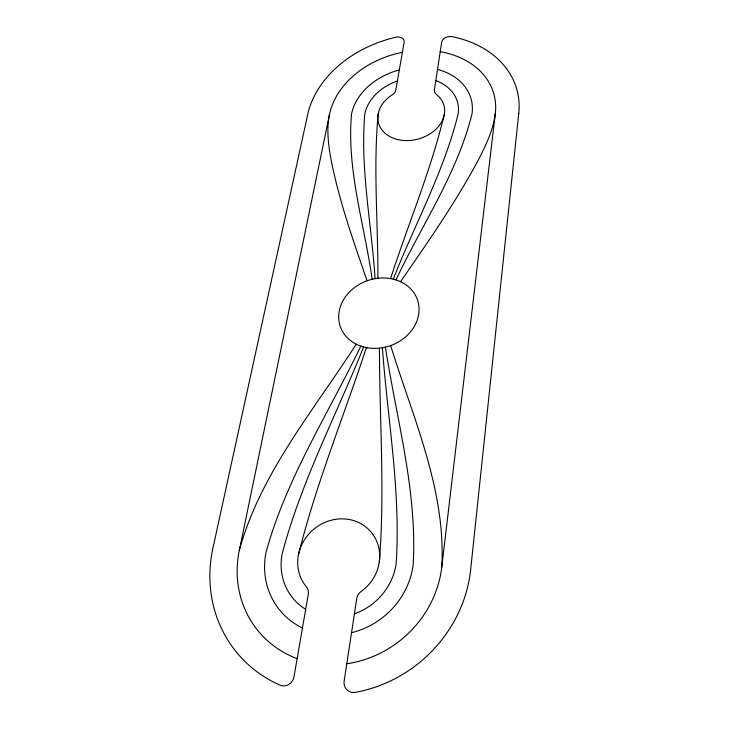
<?xml version="1.0" encoding="UTF-8"?>
<svg xmlns="http://www.w3.org/2000/svg" width="729" height="729" viewBox="0 0 729 729"><rect width="100%" height="100%" fill="white"/><g stroke="black" fill="none" stroke-linecap="round" stroke-linejoin="round"><path stroke-width="1.09" d="M346.621 663.782A106.06 98.014 -41.1 0 0 441.765 567.217C446.221 490.435 412.842 417.435 390.653 345.573M441.765 567.217L495.319 113.442A84.783 64.434 -14.6 0 0 440.106 51.686M379.299 562.041C385.076 490.945 379.435 419.366 379.454 348.134M495.319 113.442C493.478 129.206 486.489 143.759 479.482 157.792C456.564 201.14 428.37 241.408 400.549 281.695M444.444 113.706C431.185 169.994 408.267 223.621 390.589 278.596M378.151 114.052C373.075 168.563 378.214 223.603 377.886 278.25M402.39 52.342A84.783 64.434 -14.6 0 0 329.526 114.307C326.483 128.495 328.196 143.157 330.601 157.3C338.648 199.546 353.064 240.233 367.106 280.765M298.334 555.343C315.757 484.566 343.724 416.797 366.359 347.605M297.14 658.661A106.06 98.014 -41.1 0 1 239.285 550.459L329.526 114.307M239.285 550.459C260.28 473.577 313.953 410.145 356.235 344.188M363.616 346.977C336.06 415.667 300.986 482.17 282.096 554.004A59.723 55.167 -40.9 0 0 305.679 609.344M393.259 279.152C414.828 224.131 444.098 171.269 458.222 113.633A47.759 36.286 -14.6 0 0 435.814 80.573M360.846 346.129C328.032 414.118 285.896 479.281 265.957 552.664A77.083 71.214 -41 0 0 302.453 627.979M395.984 279.918C421.736 224.997 457.511 173.019 472.073 113.56A61.637 46.829 -14.6 0 0 437.518 69.41M385.413 347.122C396.458 419.139 417.435 491.455 413.179 564.847A77.083 71.214 -41 0 1 351.533 632.699M372.154 279.262C364.5 224.705 346.521 169.729 351.515 114.189A61.637 46.829 -14.6 0 1 399.328 69.911M382.379 347.742C387.609 419.43 400.895 491.419 396.184 563.444A59.723 55.167 -40.9 0 1 354.412 613.827M375.071 278.66C371.59 224.003 360.08 168.973 364.792 114.125A47.759 36.286 -14.6 0 1 397.405 80.983M518.775 113.323L470.661 569.604A133.981 123.939 -41.3 0 1 355.16 692.386A10.425 9.759 -63.7 0 1 344.134 681.168L356.763 598.427A9.869 9.295 -46.4 0 1 360.983 591.62A42.373 39.138 -40.9 0 0 372.455 533.801A42.373 39.138 -40.9 0 0 314.372 528.744A42.373 39.138 -40.9 0 0 306.435 586.863A9.823 8.967 -47.7 0 1 308.312 594.171L293.878 677.469A10.379 9.422 -59.2 0 1 280.136 685.196A135.102 124.914 -41.3 0 1 212.904 548.272L307.738 114.417A107.956 82.085 -14.6 0 1 395.92 37.234A7.372 5.349 -14.9 0 1 404.203 41.954L395.792 90.223A7.554 5.65 -15.5 0 1 392.557 94.597A33.889 25.743 -14.6 0 0 384.374 132.642A33.889 25.743 -14.6 0 0 432.306 132.277A33.889 25.743 -14.6 0 0 436.224 94.26A7.655 5.75 -13.1 0 1 434.393 89.913L441.683 42.136A7.472 5.449 -12.8 0 1 451.843 36.623A107.081 81.42 -14.6 0 1 518.775 113.323M367.334 347.779A40.824 34.473 -19.2 0 0 417.972 301.514A40.824 34.473 -19.2 0 0 351.305 290.224A40.824 34.473 -19.2 0 0 367.334 347.779"/></g></svg>
